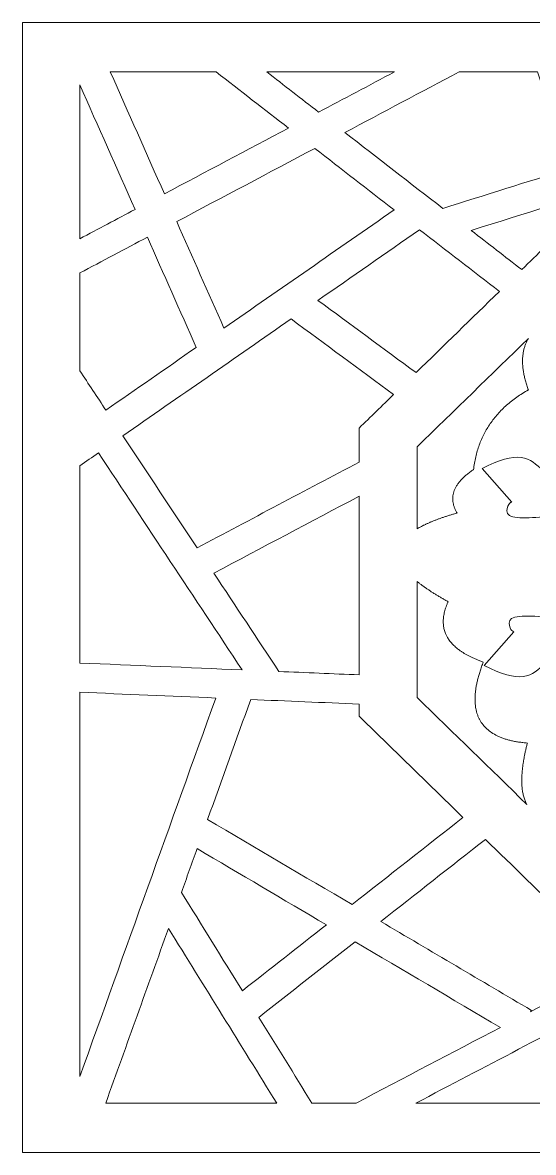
# Model space of a CAD drawing. Header units: centimetres. Extents: x -11.4 to -1.9, y -9.4 to 9.5.
# Drawn here: x -11.402 to -9.24, y -9.437 to -4.653 of the extents above; entities that cross this region are included whole.
import ezdxf

# ---------------------------------------------------------------- set-up
doc = ezdxf.new("R2010")
doc.units = ezdxf.units.CM
doc.header["$MEASUREMENT"] = 0
doc.layers.add('layer 1', color=7, linetype='Continuous')

msp = doc.modelspace()

# ---------------------------------------------------------------- linework, layer by layer
at = {"layer": 'layer 1', "color": 250, "lineweight": 9}
for points, knots in [([(-11.40172, -4.65322), (-11.40172, -6.24784), (-11.40172, -7.84245), (-11.40172, -9.4371), (-11.40172, -9.4371), (-8.21807, -9.4371), (-5.03447, -9.4371), (-1.85082, -9.4371), (-1.85082, -9.4371), (-1.85082, -7.84245), (-1.85082, -6.24784), (-1.85082, -4.65322), (-1.85082, -4.65322), (-5.03447, -4.65322), (-8.21807, -4.65322), (-11.40172, -4.65322)], [0, 0, 0, 0, 0.2, 0.2, 0.2, 0.2, 0.4, 0.4, 0.4, 0.4, 0.6, 0.6, 0.6, 0.6, 1, 1, 1, 1]), ([(-10.58258, -4.86214), (-10.48042, -4.94139), (-10.37824, -5.02061), (-10.27607, -5.09977), (-10.27607, -5.09977), (-10.45123, -5.19273), (-10.62636, -5.28559), (-10.80152, -5.37842), (-10.80152, -5.37842), (-10.87777, -5.20634), (-10.9541, -5.03422), (-11.0304, -4.86214), (-11.0304, -4.86214), (-10.88109, -4.86214), (-10.73186, -4.86214), (-10.58258, -4.86214)], [0, 0, 0, 0, 0.2, 0.2, 0.2, 0.2, 0.4, 0.4, 0.4, 0.4, 0.6, 0.6, 0.6, 0.6, 1, 1, 1, 1]), ([(-9.82783, -4.86214), (-9.93479, -4.91885), (-10.0418, -4.97556), (-10.14879, -5.0323), (-10.14879, -5.0323), (-10.22189, -4.97556), (-10.29509, -4.91885), (-10.36824, -4.86214), (-10.36824, -4.86214), (-10.18808, -4.86214), (-10.00795, -4.86214), (-9.82783, -4.86214)], [0, 0, 0, 0, 0.25, 0.25, 0.25, 0.25, 0.5, 0.5, 0.5, 0.5, 1, 1, 1, 1]), ([(-9.22215, -4.86214), (-9.17795, -4.99878), (-9.13375, -5.1355), (-9.08955, -5.27212), (-9.08955, -5.27212), (-9.2674, -5.3281), (-9.44532, -5.38398), (-9.62316, -5.43994), (-9.62316, -5.43994), (-9.76132, -5.33281), (-9.8995, -5.22565), (-10.03766, -5.11852), (-10.03766, -5.11852), (-9.87647, -5.03305), (-9.71531, -4.94758), (-9.55418, -4.86214), (-9.55418, -4.86214), (-9.44349, -4.86214), (-9.33282, -4.86214), (-9.22215, -4.86214)], [0, 0, 0, 0, 0.1666667, 0.1666667, 0.1666667, 0.1666667, 0.3333333, 0.3333333, 0.3333333, 0.3333333, 0.5, 0.5, 0.5, 0.5, 0.6666667, 0.6666667, 0.6666667, 0.6666667, 1, 1, 1, 1]), ([(-11.15945, -4.91692), (-11.08152, -5.09272), (-11.00364, -5.26851), (-10.92568, -5.44423), (-10.92568, -5.44423), (-11.00364, -5.48558), (-11.08152, -5.52692), (-11.15945, -5.56827), (-11.15945, -5.56827), (-11.15945, -5.35113), (-11.15945, -5.13396), (-11.15945, -4.91692)], [0, 0, 0, 0, 0.25, 0.25, 0.25, 0.25, 0.5, 0.5, 0.5, 0.5, 1, 1, 1, 1]), ([(-9.28879, -5.69928), (-9.36009, -5.64388), (-9.43144, -5.58859), (-9.50278, -5.53331), (-9.50278, -5.53331), (-9.05355, -5.39206), (-8.60434, -5.25078), (-8.15514, -5.10952), (-8.15514, -5.10952), (-8.02325, -5.21534), (-7.89131, -5.32113), (-7.75937, -5.42692), (-7.75937, -5.42692), (-7.78611, -5.45365), (-7.81279, -5.48029), (-7.8395, -5.50692), (-7.8395, -5.50692), (-8.25683, -5.50692), (-8.67413, -5.50692), (-9.09148, -5.50692), (-9.09148, -5.50692), (-9.15724, -5.57102), (-9.22303, -5.63515), (-9.28879, -5.69928)], [0, 0, 0, 0, 0.1428571, 0.1428571, 0.1428571, 0.1428571, 0.2857143, 0.2857143, 0.2857143, 0.2857143, 0.4285714, 0.4285714, 0.4285714, 0.4285714, 0.5714286, 0.5714286, 0.5714286, 0.5714286, 0.7142857, 0.7142857, 0.7142857, 0.7142857, 1, 1, 1, 1]), ([(-9.82905, -5.4465), (-10.06917, -5.61332), (-10.30929, -5.78019), (-10.54945, -5.94701), (-10.54945, -5.94701), (-10.61612, -5.79668), (-10.68278, -5.64625), (-10.74942, -5.49592), (-10.74942, -5.49592), (-10.5546, -5.39264), (-10.3598, -5.28927), (-10.16493, -5.18599), (-10.16493, -5.18599), (-10.053, -5.2728), (-9.94101, -5.35969), (-9.82905, -5.4465)], [0, 0, 0, 0, 0.2, 0.2, 0.2, 0.2, 0.4, 0.4, 0.4, 0.4, 0.6, 0.6, 0.6, 0.6, 1, 1, 1, 1]), ([(-9.73636, -6.13541), (-9.87476, -6.03338), (-10.01317, -5.93137), (-10.15157, -5.82927), (-10.15157, -5.82927), (-10.00804, -5.7296), (-9.86459, -5.62993), (-9.72109, -5.53019), (-9.72109, -5.53019), (-9.60862, -5.61742), (-9.4962, -5.70465), (-9.38375, -5.7918), (-9.38375, -5.7918), (-9.50127, -5.90632), (-9.61884, -6.02087), (-9.73636, -6.13541)], [0, 0, 0, 0, 0.2, 0.2, 0.2, 0.2, 0.4, 0.4, 0.4, 0.4, 0.6, 0.6, 0.6, 0.6, 1, 1, 1, 1]), ([(-11.15945, -5.7133), (-11.06418, -5.66281), (-10.96888, -5.6123), (-10.87363, -5.56178), (-10.87363, -5.56178), (-10.80465, -5.71733), (-10.73569, -5.87288), (-10.66668, -6.02853), (-10.66668, -6.02853), (-10.79418, -6.11709), (-10.92165, -6.20566), (-11.04913, -6.29423), (-11.04913, -6.29423), (-11.08594, -6.23862), (-11.1227, -6.18305), (-11.15945, -6.12751), (-11.15945, -6.12751), (-11.15945, -5.98945), (-11.15945, -5.85139), (-11.15945, -5.7133)], [0, 0, 0, 0, 0.1666667, 0.1666667, 0.1666667, 0.1666667, 0.3333333, 0.3333333, 0.3333333, 0.3333333, 0.5, 0.5, 0.5, 0.5, 0.6666667, 0.6666667, 0.6666667, 0.6666667, 1, 1, 1, 1]), ([(-9.97719, -6.51405), (-10.20589, -6.63516), (-10.43454, -6.75617), (-10.66324, -6.87725), (-10.66324, -6.87725), (-10.76791, -6.71909), (-10.87253, -6.56103), (-10.9772, -6.40287), (-10.9772, -6.40287), (-10.73981, -6.23801), (-10.50245, -6.07304), (-10.26506, -5.90817), (-10.26506, -5.90817), (-10.12047, -6.01474), (-9.97589, -6.12139), (-9.8313, -6.22793), (-9.8313, -6.22793), (-9.87994, -6.27533), (-9.92855, -6.32272), (-9.97719, -6.37011), (-9.97719, -6.37011), (-9.97719, -6.41809), (-9.97719, -6.46607), (-9.97719, -6.51405)], [0, 0, 0, 0, 0.1428571, 0.1428571, 0.1428571, 0.1428571, 0.2857143, 0.2857143, 0.2857143, 0.2857143, 0.4285714, 0.4285714, 0.4285714, 0.4285714, 0.5714286, 0.5714286, 0.5714286, 0.5714286, 0.7142857, 0.7142857, 0.7142857, 0.7142857, 1, 1, 1, 1]), ([(-9.26106, -5.99103), (-9.26513, -5.99784), (-9.26867, -6.00489), (-9.27169, -6.01221), (-9.27169, -6.01221), (-9.27345, -6.0165), (-9.27511, -6.02087), (-9.27647, -6.02533), (-9.27647, -6.02533), (-9.27801, -6.02994), (-9.27925, -6.03465), (-9.2804, -6.03936), (-9.2804, -6.03936), (-9.28145, -6.04406), (-9.28235, -6.04877), (-9.28308, -6.05348), (-9.28308, -6.05348), (-9.28386, -6.05853), (-9.28447, -6.06365), (-9.28484, -6.0687), (-9.28484, -6.0687), (-9.28506, -6.07121), (-9.28523, -6.07372), (-9.2853, -6.07633), (-9.2853, -6.07633), (-9.28542, -6.07894), (-9.28547, -6.08155), (-9.28552, -6.08414), (-9.28552, -6.08414), (-9.28557, -6.08685), (-9.28552, -6.08943), (-9.28547, -6.09204), (-9.28547, -6.09204), (-9.2854, -6.09482), (-9.2853, -6.09751), (-9.28513, -6.10029), (-9.28513, -6.10029), (-9.28496, -6.10297), (-9.28481, -6.10565), (-9.28455, -6.10843), (-9.28455, -6.10843), (-9.2843, -6.11121), (-9.28406, -6.11407), (-9.28372, -6.11683), (-9.28372, -6.11683), (-9.28338, -6.11968), (-9.28303, -6.12246), (-9.28262, -6.12534), (-9.28262, -6.12534), (-9.2822, -6.12827), (-9.28174, -6.13112), (-9.28123, -6.13407), (-9.28123, -6.13407), (-9.28072, -6.137), (-9.28023, -6.13985), (-9.27964, -6.1428), (-9.27964, -6.1428), (-9.27901, -6.14575), (-9.27837, -6.14878), (-9.27769, -6.1518), (-9.27769, -6.1518), (-9.27703, -6.15483), (-9.2763, -6.15776), (-9.27555, -6.16078), (-9.27555, -6.16078), (-9.27481, -6.1639), (-9.27396, -6.167), (-9.27311, -6.17012), (-9.27311, -6.17012), (-9.27228, -6.17315), (-9.2714, -6.17624), (-9.27047, -6.17937), (-9.27047, -6.17937), (-9.26954, -6.18256), (-9.26854, -6.18573), (-9.2675, -6.18893), (-9.2675, -6.18893), (-9.2665, -6.19212), (-9.26542, -6.19525), (-9.26435, -6.19844), (-9.26435, -6.19844), (-9.2632, -6.20171), (-9.26203, -6.20508), (-9.26084, -6.20834), (-9.26084, -6.20834), (-9.26942, -6.21315), (-9.27786, -6.21817), (-9.28618, -6.22347), (-9.28618, -6.22347), (-9.29418, -6.22852), (-9.30199, -6.23371), (-9.30962, -6.2391), (-9.30962, -6.2391), (-9.31728, -6.24447), (-9.32477, -6.2501), (-9.33206, -6.25584), (-9.33206, -6.25584), (-9.33916, -6.26145), (-9.34606, -6.26725), (-9.3528, -6.27313), (-9.3528, -6.27313), (-9.36619, -6.28499), (-9.37875, -6.2975), (-9.39043, -6.31062), (-9.39043, -6.31062), (-9.40195, -6.32355), (-9.41253, -6.33709), (-9.42217, -6.35111), (-9.42217, -6.35111), (-9.43183, -6.36516), (-9.44046, -6.3796), (-9.44812, -6.39458), (-9.44812, -6.39458), (-9.4561, -6.41002), (-9.46307, -6.4259), (-9.46895, -6.44212), (-9.46895, -6.44212), (-9.4719, -6.45027), (-9.47463, -6.45844), (-9.47707, -6.46668), (-9.47707, -6.46668), (-9.47959, -6.47524), (-9.4819, -6.48388), (-9.48388, -6.49254), (-9.48388, -6.49254), (-9.4859, -6.5012), (-9.48766, -6.50995), (-9.48917, -6.51869), (-9.48917, -6.51869), (-9.49076, -6.52783), (-9.4921, -6.53701), (-9.49317, -6.54625), (-9.49317, -6.54625), (-9.49586, -6.54801), (-9.49847, -6.54979), (-9.50108, -6.55154), (-9.50108, -6.55154), (-9.50354, -6.5533), (-9.50598, -6.55498), (-9.50842, -6.55674), (-9.50842, -6.55674), (-9.51081, -6.55852), (-9.51317, -6.56028), (-9.51556, -6.56213), (-9.51556, -6.56213), (-9.51778, -6.56389), (-9.51998, -6.56557), (-9.52215, -6.56742), (-9.52215, -6.56742), (-9.52435, -6.5692), (-9.52649, -6.57103), (-9.52859, -6.57279), (-9.52859, -6.57279), (-9.53059, -6.57457), (-9.53254, -6.57633), (-9.53447, -6.57818), (-9.53447, -6.57818), (-9.5364, -6.57994), (-9.5383, -6.58179), (-9.54015, -6.58364), (-9.54015, -6.58364), (-9.54193, -6.5854), (-9.54366, -6.58725), (-9.54535, -6.58911), (-9.54535, -6.58911), (-9.54703, -6.59086), (-9.54866, -6.59272), (-9.5503, -6.59464), (-9.5503, -6.59464), (-9.55181, -6.59643), (-9.55332, -6.59825), (-9.55476, -6.60011), (-9.55476, -6.60011), (-9.55623, -6.60196), (-9.55762, -6.60382), (-9.55896, -6.60574), (-9.55896, -6.60574), (-9.56025, -6.6075), (-9.56152, -6.60935), (-9.56274, -6.61128), (-9.56274, -6.61128), (-9.56518, -6.61499), (-9.56737, -6.61877), (-9.56937, -6.62272), (-9.56937, -6.62272), (-9.57123, -6.6264), (-9.57291, -6.63011), (-9.57433, -6.63399), (-9.57433, -6.63399), (-9.57723, -6.64155), (-9.57918, -6.64926), (-9.58013, -6.65716), (-9.58013, -6.65716), (-9.58111, -6.66507), (-9.58116, -6.67297), (-9.58018, -6.68087), (-9.58018, -6.68087), (-9.57972, -6.6849), (-9.57901, -6.68885), (-9.57808, -6.6928), (-9.57808, -6.6928), (-9.57708, -6.69692), (-9.57589, -6.70104), (-9.57442, -6.70514), (-9.57442, -6.70514), (-9.57298, -6.70919), (-9.57135, -6.71322), (-9.56952, -6.71717), (-9.56952, -6.71717), (-9.5675, -6.72153), (-9.56525, -6.72575), (-9.56286, -6.72995), (-9.56286, -6.72995), (-9.56535, -6.73061), (-9.56781, -6.73129), (-9.5703, -6.73205), (-9.5703, -6.73205), (-9.57274, -6.7327), (-9.57513, -6.73346), (-9.57752, -6.73414), (-9.57752, -6.73414), (-9.57994, -6.7349), (-9.58233, -6.73558), (-9.58472, -6.73634), (-9.58472, -6.73634), (-9.58708, -6.737), (-9.58942, -6.73775), (-9.59174, -6.73844), (-9.59174, -6.73844), (-9.59408, -6.73919), (-9.5964, -6.73988), (-9.59872, -6.74061), (-9.59872, -6.74061), (-9.60099, -6.74136), (-9.60325, -6.74205), (-9.60552, -6.7428), (-9.60552, -6.7428), (-9.60774, -6.74356), (-9.61001, -6.74422), (-9.61223, -6.74497), (-9.61223, -6.74497), (-9.61443, -6.74573), (-9.61665, -6.74651), (-9.61879, -6.74717), (-9.61879, -6.74717), (-9.62099, -6.74793), (-9.62316, -6.74868), (-9.62535, -6.74944), (-9.62535, -6.74944), (-9.62745, -6.75019), (-9.62955, -6.75088), (-9.6317, -6.75163), (-9.6317, -6.75163), (-9.63379, -6.75239), (-9.63589, -6.75315), (-9.63799, -6.7539), (-9.63799, -6.7539), (-9.64001, -6.75466), (-9.64206, -6.75541), (-9.64409, -6.75617), (-9.64409, -6.75617), (-9.64614, -6.75693), (-9.64816, -6.75768), (-9.65019, -6.75844), (-9.65019, -6.75844), (-9.65216, -6.75919), (-9.65409, -6.75995), (-9.65606, -6.76071), (-9.65606, -6.76071), (-9.65804, -6.76146), (-9.65997, -6.76222), (-9.66194, -6.76305), (-9.66194, -6.76305), (-9.66385, -6.7638), (-9.66572, -6.76456), (-9.66758, -6.76532), (-9.66758, -6.76532), (-9.66946, -6.76607), (-9.67136, -6.76683), (-9.67324, -6.76768), (-9.67324, -6.76768), (-9.67504, -6.76844), (-9.67685, -6.7692), (-9.67868, -6.76995), (-9.67868, -6.76995), (-9.68048, -6.77078), (-9.68229, -6.77154), (-9.68409, -6.77229), (-9.68409, -6.77229), (-9.68585, -6.77315), (-9.68758, -6.7739), (-9.68931, -6.77466), (-9.68931, -6.77466), (-9.69102, -6.77549), (-9.69277, -6.77624), (-9.69451, -6.7771), (-9.69451, -6.7771), (-9.69614, -6.77785), (-9.69782, -6.77861), (-9.69951, -6.77944), (-9.69951, -6.77944), (-9.70114, -6.7802), (-9.70282, -6.78105), (-9.70446, -6.78188), (-9.70446, -6.78188), (-9.70607, -6.78264), (-9.70765, -6.78347), (-9.70921, -6.78422), (-9.70921, -6.78422), (-9.71241, -6.78583), (-9.71556, -6.78751), (-9.71868, -6.7892), (-9.71868, -6.7892), (-9.72161, -6.79078), (-9.72451, -6.79239), (-9.72736, -6.79398), (-9.72736, -6.79398), (-9.729, -6.7949), (-9.73061, -6.79591), (-9.73219, -6.79683), (-9.73219, -6.79683), (-9.73219, -6.68129), (-9.73219, -6.56574), (-9.73219, -6.45012), (-9.73219, -6.45012), (-9.57518, -6.29708), (-9.41812, -6.14407), (-9.26106, -5.99103)], [0, 0, 0, 0, 0.0120482, 0.0120482, 0.0120482, 0.0120482, 0.0240964, 0.0240964, 0.0240964, 0.0240964, 0.0361446, 0.0361446, 0.0361446, 0.0361446, 0.0481928, 0.0481928, 0.0481928, 0.0481928, 0.060241, 0.060241, 0.060241, 0.060241, 0.0722892, 0.0722892, 0.0722892, 0.0722892, 0.0843373, 0.0843373, 0.0843373, 0.0843373, 0.0963855, 0.0963855, 0.0963855, 0.0963855, 0.1084337, 0.1084337, 0.1084337, 0.1084337, 0.1204819, 0.1204819, 0.1204819, 0.1204819, 0.1325301, 0.1325301, 0.1325301, 0.1325301, 0.1445783, 0.1445783, 0.1445783, 0.1445783, 0.1566265, 0.1566265, 0.1566265, 0.1566265, 0.1686747, 0.1686747, 0.1686747, 0.1686747, 0.1807229, 0.1807229, 0.1807229, 0.1807229, 0.1927711, 0.1927711, 0.1927711, 0.1927711, 0.2048193, 0.2048193, 0.2048193, 0.2048193, 0.2168675, 0.2168675, 0.2168675, 0.2168675, 0.2289157, 0.2289157, 0.2289157, 0.2289157, 0.2409639, 0.2409639, 0.2409639, 0.2409639, 0.253012, 0.253012, 0.253012, 0.253012, 0.2650602, 0.2650602, 0.2650602, 0.2650602, 0.2771084, 0.2771084, 0.2771084, 0.2771084, 0.2891566, 0.2891566, 0.2891566, 0.2891566, 0.3012048, 0.3012048, 0.3012048, 0.3012048, 0.313253, 0.313253, 0.313253, 0.313253, 0.3253012, 0.3253012, 0.3253012, 0.3253012, 0.3373494, 0.3373494, 0.3373494, 0.3373494, 0.3493976, 0.3493976, 0.3493976, 0.3493976, 0.3614458, 0.3614458, 0.3614458, 0.3614458, 0.373494, 0.373494, 0.373494, 0.373494, 0.3855422, 0.3855422, 0.3855422, 0.3855422, 0.3975904, 0.3975904, 0.3975904, 0.3975904, 0.4096386, 0.4096386, 0.4096386, 0.4096386, 0.4216867, 0.4216867, 0.4216867, 0.4216867, 0.4337349, 0.4337349, 0.4337349, 0.4337349, 0.4457831, 0.4457831, 0.4457831, 0.4457831, 0.4578313, 0.4578313, 0.4578313, 0.4578313, 0.4698795, 0.4698795, 0.4698795, 0.4698795, 0.4819277, 0.4819277, 0.4819277, 0.4819277, 0.4939759, 0.4939759, 0.4939759, 0.4939759, 0.5060241, 0.5060241, 0.5060241, 0.5060241, 0.5180723, 0.5180723, 0.5180723, 0.5180723, 0.5301205, 0.5301205, 0.5301205, 0.5301205, 0.5421687, 0.5421687, 0.5421687, 0.5421687, 0.5542169, 0.5542169, 0.5542169, 0.5542169, 0.5662651, 0.5662651, 0.5662651, 0.5662651, 0.5783133, 0.5783133, 0.5783133, 0.5783133, 0.5903614, 0.5903614, 0.5903614, 0.5903614, 0.6024096, 0.6024096, 0.6024096, 0.6024096, 0.6144578, 0.6144578, 0.6144578, 0.6144578, 0.626506, 0.626506, 0.626506, 0.626506, 0.6385542, 0.6385542, 0.6385542, 0.6385542, 0.6506024, 0.6506024, 0.6506024, 0.6506024, 0.6626506, 0.6626506, 0.6626506, 0.6626506, 0.6746988, 0.6746988, 0.6746988, 0.6746988, 0.686747, 0.686747, 0.686747, 0.686747, 0.6987952, 0.6987952, 0.6987952, 0.6987952, 0.7108434, 0.7108434, 0.7108434, 0.7108434, 0.7228916, 0.7228916, 0.7228916, 0.7228916, 0.7349398, 0.7349398, 0.7349398, 0.7349398, 0.746988, 0.746988, 0.746988, 0.746988, 0.7590361, 0.7590361, 0.7590361, 0.7590361, 0.7710843, 0.7710843, 0.7710843, 0.7710843, 0.7831325, 0.7831325, 0.7831325, 0.7831325, 0.7951807, 0.7951807, 0.7951807, 0.7951807, 0.8072289, 0.8072289, 0.8072289, 0.8072289, 0.8192771, 0.8192771, 0.8192771, 0.8192771, 0.8313253, 0.8313253, 0.8313253, 0.8313253, 0.8433735, 0.8433735, 0.8433735, 0.8433735, 0.8554217, 0.8554217, 0.8554217, 0.8554217, 0.8674699, 0.8674699, 0.8674699, 0.8674699, 0.8795181, 0.8795181, 0.8795181, 0.8795181, 0.8915663, 0.8915663, 0.8915663, 0.8915663, 0.9036145, 0.9036145, 0.9036145, 0.9036145, 0.9156627, 0.9156627, 0.9156627, 0.9156627, 0.9277108, 0.9277108, 0.9277108, 0.9277108, 0.939759, 0.939759, 0.939759, 0.939759, 0.9518072, 0.9518072, 0.9518072, 0.9518072, 0.9638554, 0.9638554, 0.9638554, 0.9638554, 0.9759036, 0.9759036, 0.9759036, 0.9759036, 1, 1, 1, 1]), ([(-11.15945, -6.52962), (-11.13323, -6.51137), (-11.10701, -6.49315), (-11.08084, -6.47498), (-11.08084, -6.47498), (-10.87807, -6.78129), (-10.67529, -7.08766), (-10.47252, -7.39405), (-10.47252, -7.39405), (-10.70147, -7.38432), (-10.93048, -7.37466), (-11.15945, -7.3649), (-11.15945, -7.3649), (-11.15945, -7.08642), (-11.15945, -6.808), (-11.15945, -6.52962)], [0, 0, 0, 0, 0.2, 0.2, 0.2, 0.2, 0.4, 0.4, 0.4, 0.4, 0.6, 0.6, 0.6, 0.6, 1, 1, 1, 1]), ([(-9.45685, -6.54069), (-9.38455, -6.50439), (-9.33128, -6.48934), (-9.29186, -6.49449), (-9.29186, -6.49449), (-9.25245, -6.49952), (-9.22691, -6.52474), (-9.19939, -6.54979), (-9.19939, -6.54979), (-9.17185, -6.57474), (-9.14236, -6.59962), (-9.13153, -6.63155), (-9.13153, -6.63155), (-9.12065, -6.66348), (-9.12846, -6.70246), (-9.15324, -6.7238), (-9.15324, -6.7238), (-9.17807, -6.74514), (-9.21996, -6.74885), (-9.2572, -6.74995), (-9.2572, -6.74995), (-9.29442, -6.75112), (-9.32694, -6.74978), (-9.3414, -6.73988), (-9.3414, -6.73988), (-9.35582, -6.73002), (-9.35216, -6.71163), (-9.34765, -6.7006), (-9.34765, -6.7006), (-9.34316, -6.6896), (-9.33782, -6.68592), (-9.3314, -6.68397)], [0, 0, 0, 0, 0.1111111, 0.1111111, 0.1111111, 0.1111111, 0.2222222, 0.2222222, 0.2222222, 0.2222222, 0.3333333, 0.3333333, 0.3333333, 0.3333333, 0.4444444, 0.4444444, 0.4444444, 0.4444444, 0.5555556, 0.5555556, 0.5555556, 0.5555556, 0.6666667, 0.6666667, 0.6666667, 0.6666667, 0.7777778, 0.7777778, 0.7777778, 0.7777778, 1, 1, 1, 1]), ([(-9.97719, -7.41508), (-10.09039, -7.41027), (-10.20362, -7.40549), (-10.31683, -7.40069), (-10.31683, -7.40069), (-10.40866, -7.26187), (-10.50052, -7.12315), (-10.59236, -6.98441), (-10.59236, -6.98441), (-10.38727, -6.87581), (-10.18223, -6.76724), (-9.97719, -6.65877), (-9.97719, -6.65877), (-9.97719, -6.91087), (-9.97719, -7.16296), (-9.97719, -7.41508)], [0, 0, 0, 0, 0.2, 0.2, 0.2, 0.2, 0.4, 0.4, 0.4, 0.4, 0.6, 0.6, 0.6, 0.6, 1, 1, 1, 1]), ([(-9.73219, -7.01919), (-9.73097, -7.02019), (-9.72973, -7.02122), (-9.72846, -7.02222), (-9.72846, -7.02222), (-9.72697, -7.02339), (-9.72556, -7.02456), (-9.72409, -7.02573), (-9.72409, -7.02573), (-9.72263, -7.02692), (-9.72114, -7.02802), (-9.71968, -7.02919), (-9.71968, -7.02919), (-9.71817, -7.03036), (-9.71661, -7.03153), (-9.71504, -7.03273), (-9.71504, -7.03273), (-9.71353, -7.0339), (-9.712, -7.03497), (-9.71043, -7.03617), (-9.71043, -7.03617), (-9.70882, -7.03734), (-9.70719, -7.03851), (-9.7056, -7.03968), (-9.7056, -7.03968), (-9.70399, -7.04088), (-9.70236, -7.04205), (-9.70077, -7.04322), (-9.70077, -7.04322), (-9.69909, -7.04439), (-9.69736, -7.04558), (-9.69568, -7.04675), (-9.69568, -7.04675), (-9.69399, -7.048), (-9.69231, -7.04919), (-9.6906, -7.05029), (-9.6906, -7.05029), (-9.68885, -7.05154), (-9.68712, -7.05271), (-9.68536, -7.0539), (-9.68536, -7.0539), (-9.68358, -7.05507), (-9.68182, -7.05634), (-9.68002, -7.05751), (-9.68002, -7.05751), (-9.67821, -7.05868), (-9.67636, -7.05985), (-9.67455, -7.06112), (-9.67455, -7.06112), (-9.6727, -7.06229), (-9.67085, -7.06346), (-9.66899, -7.06466), (-9.66899, -7.06466), (-9.66711, -7.0659), (-9.66519, -7.0671), (-9.66328, -7.06834), (-9.66328, -7.06834), (-9.66141, -7.06951), (-9.65948, -7.07071), (-9.65753, -7.07195), (-9.65753, -7.07195), (-9.65555, -7.07315), (-9.65358, -7.07439), (-9.6516, -7.07556), (-9.6516, -7.07556), (-9.6496, -7.07683), (-9.64762, -7.078), (-9.6456, -7.0792), (-9.6456, -7.0792), (-9.64358, -7.08044), (-9.64153, -7.08171), (-9.63945, -7.08288), (-9.63945, -7.08288), (-9.6374, -7.08415), (-9.63531, -7.08542), (-9.63326, -7.08659), (-9.63326, -7.08659), (-9.63116, -7.08783), (-9.62901, -7.0891), (-9.62687, -7.09027), (-9.62687, -7.09027), (-9.62472, -7.09154), (-9.62257, -7.09281), (-9.62043, -7.09398), (-9.62043, -7.09398), (-9.61826, -7.09525), (-9.61601, -7.09649), (-9.61384, -7.09776), (-9.61384, -7.09776), (-9.6116, -7.09903), (-9.60943, -7.1002), (-9.60718, -7.10147), (-9.60718, -7.10147), (-9.60494, -7.10271), (-9.60262, -7.10398), (-9.60035, -7.10522), (-9.60035, -7.10522), (-9.60204, -7.10886), (-9.60362, -7.11254), (-9.60513, -7.11625), (-9.60513, -7.11625), (-9.60657, -7.11969), (-9.60791, -7.12322), (-9.60918, -7.12674), (-9.60918, -7.12674), (-9.61047, -7.13027), (-9.61165, -7.13381), (-9.61274, -7.13735), (-9.61274, -7.13735), (-9.61379, -7.14071), (-9.61472, -7.14406), (-9.6156, -7.14752), (-9.6156, -7.14752), (-9.61648, -7.15086), (-9.61723, -7.15432), (-9.61791, -7.15767), (-9.61791, -7.15767), (-9.61857, -7.16096), (-9.61913, -7.16423), (-9.6196, -7.16752), (-9.6196, -7.16752), (-9.62006, -7.17079), (-9.62043, -7.17406), (-9.6207, -7.17733), (-9.6207, -7.17733), (-9.62099, -7.18052), (-9.62116, -7.18364), (-9.62118, -7.18684), (-9.62118, -7.18684), (-9.6213, -7.19306), (-9.62101, -7.19935), (-9.62035, -7.20557), (-9.62035, -7.20557), (-9.61967, -7.21155), (-9.61857, -7.21733), (-9.61711, -7.22314), (-9.61711, -7.22314), (-9.61416, -7.23482), (-9.6096, -7.24599), (-9.60343, -7.25658), (-9.60343, -7.25658), (-9.6003, -7.26187), (-9.59686, -7.26709), (-9.59308, -7.27204), (-9.59308, -7.27204), (-9.58903, -7.27726), (-9.58472, -7.28231), (-9.58001, -7.28709), (-9.58001, -7.28709), (-9.57767, -7.28953), (-9.57523, -7.29187), (-9.57274, -7.29424), (-9.57274, -7.29424), (-9.57013, -7.29658), (-9.56745, -7.29892), (-9.56472, -7.30129), (-9.56472, -7.30129), (-9.56193, -7.30356), (-9.55913, -7.30582), (-9.55628, -7.30792), (-9.55628, -7.30792), (-9.5532, -7.31029), (-9.55013, -7.31246), (-9.54698, -7.31465), (-9.54698, -7.31465), (-9.54384, -7.31683), (-9.54059, -7.31892), (-9.53737, -7.32105), (-9.53737, -7.32105), (-9.53388, -7.32322), (-9.5304, -7.32531), (-9.52681, -7.32734), (-9.52681, -7.32734), (-9.5233, -7.32936), (-9.51969, -7.33136), (-9.51603, -7.33329), (-9.51603, -7.33329), (-9.51215, -7.33541), (-9.50825, -7.33734), (-9.5043, -7.33927), (-9.5043, -7.33927), (-9.50032, -7.34119), (-9.49632, -7.34305), (-9.49227, -7.3449), (-9.49227, -7.3449), (-9.488, -7.34683), (-9.48366, -7.34868), (-9.47929, -7.35054), (-9.47929, -7.35054), (-9.4771, -7.35137), (-9.47493, -7.35229), (-9.47273, -7.35315), (-9.47273, -7.35315), (-9.47046, -7.35407), (-9.46819, -7.35498), (-9.4659, -7.35583), (-9.4659, -7.35583), (-9.46363, -7.35666), (-9.46137, -7.35751), (-9.45905, -7.35844), (-9.45905, -7.35844), (-9.45668, -7.35927), (-9.45429, -7.36012), (-9.4519, -7.36095), (-9.4519, -7.36095), (-9.45319, -7.36432), (-9.45444, -7.36759), (-9.45568, -7.37095), (-9.45568, -7.37095), (-9.45685, -7.37415), (-9.458, -7.37734), (-9.45912, -7.38061), (-9.45912, -7.38061), (-9.46027, -7.38381), (-9.46139, -7.38708), (-9.46249, -7.39027), (-9.46249, -7.39027), (-9.46354, -7.39339), (-9.46454, -7.39649), (-9.46556, -7.39969), (-9.46556, -7.39969), (-9.46654, -7.40281), (-9.46749, -7.40591), (-9.46841, -7.4091), (-9.46841, -7.4091), (-9.46934, -7.41205), (-9.47022, -7.41508), (-9.47105, -7.41818), (-9.47105, -7.41818), (-9.47195, -7.4212), (-9.47278, -7.42422), (-9.47354, -7.42725), (-9.47354, -7.42725), (-9.47434, -7.4302), (-9.47505, -7.43313), (-9.47576, -7.43608), (-9.47576, -7.43608), (-9.47649, -7.43903), (-9.4772, -7.44196), (-9.47783, -7.44491), (-9.47783, -7.44491), (-9.47846, -7.44767), (-9.47905, -7.45052), (-9.47963, -7.45337), (-9.47963, -7.45337), (-9.48022, -7.45625), (-9.48076, -7.45911), (-9.48127, -7.46189), (-9.48127, -7.46189), (-9.48178, -7.46464), (-9.48224, -7.46742), (-9.48266, -7.47011), (-9.48266, -7.47011), (-9.48307, -7.47289), (-9.48349, -7.47564), (-9.48388, -7.47835), (-9.48388, -7.47835), (-9.48422, -7.48103), (-9.48456, -7.48364), (-9.48485, -7.48633), (-9.48485, -7.48633), (-9.4851, -7.48894), (-9.48539, -7.49162), (-9.48561, -7.49423), (-9.48561, -7.49423), (-9.48581, -7.49684), (-9.48603, -7.49935), (-9.48615, -7.50187), (-9.48615, -7.50187), (-9.48632, -7.50448), (-9.48644, -7.50701), (-9.48649, -7.50962), (-9.48649, -7.50962), (-9.48656, -7.51204), (-9.48661, -7.51448), (-9.48666, -7.51692), (-9.48666, -7.51692), (-9.48666, -7.51943), (-9.48661, -7.52187), (-9.48656, -7.52431), (-9.48656, -7.52431), (-9.48649, -7.52667), (-9.48639, -7.52901), (-9.48627, -7.53138), (-9.48627, -7.53138), (-9.48603, -7.53609), (-9.48561, -7.5408), (-9.48505, -7.5455), (-9.48505, -7.5455), (-9.48451, -7.54984), (-9.48388, -7.55424), (-9.48305, -7.5586), (-9.48305, -7.5586), (-9.48224, -7.56289), (-9.48122, -7.56726), (-9.4801, -7.57146), (-9.4801, -7.57146), (-9.47905, -7.57548), (-9.47778, -7.57953), (-9.47644, -7.58348), (-9.47644, -7.58348), (-9.47505, -7.58743), (-9.47349, -7.59129), (-9.47178, -7.59517), (-9.47178, -7.59517), (-9.47015, -7.59885), (-9.46837, -7.60246), (-9.46644, -7.606), (-9.46644, -7.606), (-9.46258, -7.61314), (-9.45807, -7.61995), (-9.45295, -7.62641), (-9.45295, -7.62641), (-9.448, -7.63271), (-9.44241, -7.63868), (-9.43631, -7.64422), (-9.43631, -7.64422), (-9.43022, -7.64978), (-9.42363, -7.65498), (-9.41661, -7.65961), (-9.41661, -7.65961), (-9.40904, -7.66466), (-9.40107, -7.6692), (-9.39275, -7.67322), (-9.39275, -7.67322), (-9.38853, -7.67532), (-9.38426, -7.67717), (-9.37992, -7.67893), (-9.37992, -7.67893), (-9.37531, -7.68088), (-9.37065, -7.68264), (-9.36585, -7.68432), (-9.36585, -7.68432), (-9.3635, -7.68515), (-9.36111, -7.6859), (-9.35872, -7.68666), (-9.35872, -7.68666), (-9.35619, -7.68751), (-9.3537, -7.68827), (-9.35119, -7.68893), (-9.35119, -7.68893), (-9.34867, -7.68969), (-9.34616, -7.69037), (-9.34358, -7.69105), (-9.34358, -7.69105), (-9.34094, -7.69171), (-9.33828, -7.69239), (-9.33565, -7.69305), (-9.33565, -7.69305), (-9.33299, -7.69364), (-9.33031, -7.69432), (-9.32762, -7.69481), (-9.32762, -7.69481), (-9.32484, -7.69549), (-9.32206, -7.696), (-9.31926, -7.69659), (-9.31926, -7.69659), (-9.31643, -7.6971), (-9.31367, -7.69759), (-9.31084, -7.6981), (-9.31084, -7.6981), (-9.30791, -7.69861), (-9.30496, -7.69903), (-9.30204, -7.69952), (-9.30204, -7.69952), (-9.29908, -7.69995), (-9.29616, -7.70037), (-9.29321, -7.70071), (-9.29321, -7.70071), (-9.29013, -7.70113), (-9.28703, -7.70147), (-9.28396, -7.70188), (-9.28396, -7.70188), (-9.28089, -7.7022), (-9.27781, -7.70247), (-9.27472, -7.70281), (-9.27472, -7.70281), (-9.27147, -7.70315), (-9.2683, -7.70339), (-9.26506, -7.70364), (-9.26506, -7.70364), (-9.26572, -7.70615), (-9.26635, -7.70869), (-9.26698, -7.7112), (-9.26698, -7.7112), (-9.26762, -7.71364), (-9.2682, -7.71618), (-9.26879, -7.71859), (-9.26879, -7.71859), (-9.26937, -7.72103), (-9.26996, -7.72357), (-9.27054, -7.72598), (-9.27054, -7.72598), (-9.27115, -7.72842), (-9.27169, -7.73088), (-9.27225, -7.73323), (-9.27225, -7.73323), (-9.27274, -7.73566), (-9.2733, -7.73808), (-9.27379, -7.74045), (-9.27379, -7.74045), (-9.27435, -7.74279), (-9.27484, -7.74515), (-9.2753, -7.7475), (-9.2753, -7.7475), (-9.27581, -7.74986), (-9.27628, -7.7522), (-9.27676, -7.75457), (-9.27676, -7.75457), (-9.2772, -7.75684), (-9.27767, -7.7592), (-9.27808, -7.76145), (-9.27808, -7.76145), (-9.27855, -7.76372), (-9.27896, -7.76601), (-9.27937, -7.76835), (-9.27937, -7.76835), (-9.27981, -7.77052), (-9.28018, -7.77281), (-9.28057, -7.77499), (-9.28057, -7.77499), (-9.28094, -7.77725), (-9.2813, -7.77945), (-9.28169, -7.78172), (-9.28169, -7.78172), (-9.28203, -7.78389), (-9.28235, -7.78608), (-9.28269, -7.78825), (-9.28269, -7.78825), (-9.28303, -7.79038), (-9.28333, -7.79255), (-9.28367, -7.79472), (-9.28367, -7.79472), (-9.28396, -7.79684), (-9.28425, -7.79894), (-9.2845, -7.80113), (-9.2845, -7.80113), (-9.28481, -7.80323), (-9.28506, -7.80533), (-9.2853, -7.80743), (-9.2853, -7.80743), (-9.28557, -7.80943), (-9.28581, -7.81155), (-9.28601, -7.81355), (-9.28601, -7.81355), (-9.28623, -7.81565), (-9.28645, -7.81767), (-9.28664, -7.81977), (-9.28664, -7.81977), (-9.28686, -7.8217), (-9.28703, -7.82372), (-9.2872, -7.82575), (-9.2872, -7.82575), (-9.28738, -7.82775), (-9.28752, -7.8297), (-9.28767, -7.8317), (-9.28767, -7.8317), (-9.28781, -7.83365), (-9.28796, -7.83558), (-9.28808, -7.8375), (-9.28808, -7.8375), (-9.28816, -7.83945), (-9.28828, -7.84138), (-9.28838, -7.84331), (-9.28838, -7.84331), (-9.28845, -7.84523), (-9.28855, -7.84709), (-9.28857, -7.84894), (-9.28857, -7.84894), (-9.28867, -7.85087), (-9.28872, -7.85272), (-9.28874, -7.85458), (-9.28874, -7.85458), (-9.28879, -7.85641), (-9.28884, -7.85826), (-9.28884, -7.86002), (-9.28884, -7.86002), (-9.28884, -7.86187), (-9.28884, -7.86365), (-9.28884, -7.86548), (-9.28884, -7.86548), (-9.28879, -7.86726), (-9.28874, -7.86902), (-9.28872, -7.87077), (-9.28872, -7.87077), (-9.28867, -7.87255), (-9.28862, -7.87431), (-9.28855, -7.87609), (-9.28855, -7.87609), (-9.2885, -7.87775), (-9.28842, -7.87943), (-9.28833, -7.88112), (-9.28833, -7.88112), (-9.28811, -7.88456), (-9.28786, -7.88792), (-9.28752, -7.89129), (-9.28752, -7.89129), (-9.28728, -7.89448), (-9.28694, -7.89768), (-9.28652, -7.90078), (-9.28652, -7.90078), (-9.28611, -7.90397), (-9.28564, -7.90717), (-9.28511, -7.91029), (-9.28511, -7.91029), (-9.28459, -7.91322), (-9.28406, -7.91617), (-9.28342, -7.91912), (-9.28342, -7.91912), (-9.28281, -7.92197), (-9.28216, -7.9249), (-9.2814, -7.92785), (-9.2814, -7.92785), (-9.28069, -7.93053), (-9.27994, -7.93322), (-9.27908, -7.93593), (-9.27908, -7.93593), (-9.27825, -7.93861), (-9.27735, -7.94129), (-9.2764, -7.9439), (-9.2764, -7.9439), (-9.27547, -7.94641), (-9.2745, -7.94885), (-9.27345, -7.95129), (-9.27345, -7.95129), (-9.2724, -7.9538), (-9.2713, -7.95617), (-9.27011, -7.95859), (-9.27011, -7.95859), (-9.2693, -7.9602), (-9.2685, -7.96181), (-9.26762, -7.96339), (-9.26762, -7.96339), (-9.42248, -7.81248), (-9.57733, -7.66154), (-9.73219, -7.51062), (-9.73219, -7.51062), (-9.73219, -7.34683), (-9.73219, -7.18296), (-9.73219, -7.01919)], [0, 0, 0, 0, 0.0073529, 0.0073529, 0.0073529, 0.0073529, 0.0147059, 0.0147059, 0.0147059, 0.0147059, 0.0220588, 0.0220588, 0.0220588, 0.0220588, 0.0294118, 0.0294118, 0.0294118, 0.0294118, 0.0367647, 0.0367647, 0.0367647, 0.0367647, 0.0441176, 0.0441176, 0.0441176, 0.0441176, 0.0514706, 0.0514706, 0.0514706, 0.0514706, 0.0588235, 0.0588235, 0.0588235, 0.0588235, 0.0661765, 0.0661765, 0.0661765, 0.0661765, 0.0735294, 0.0735294, 0.0735294, 0.0735294, 0.0808824, 0.0808824, 0.0808824, 0.0808824, 0.0882353, 0.0882353, 0.0882353, 0.0882353, 0.0955882, 0.0955882, 0.0955882, 0.0955882, 0.1029412, 0.1029412, 0.1029412, 0.1029412, 0.1102941, 0.1102941, 0.1102941, 0.1102941, 0.1176471, 0.1176471, 0.1176471, 0.1176471, 0.125, 0.125, 0.125, 0.125, 0.1323529, 0.1323529, 0.1323529, 0.1323529, 0.1397059, 0.1397059, 0.1397059, 0.1397059, 0.1470588, 0.1470588, 0.1470588, 0.1470588, 0.1544118, 0.1544118, 0.1544118, 0.1544118, 0.1617647, 0.1617647, 0.1617647, 0.1617647, 0.1691176, 0.1691176, 0.1691176, 0.1691176, 0.1764706, 0.1764706, 0.1764706, 0.1764706, 0.1838235, 0.1838235, 0.1838235, 0.1838235, 0.1911765, 0.1911765, 0.1911765, 0.1911765, 0.1985294, 0.1985294, 0.1985294, 0.1985294, 0.2058824, 0.2058824, 0.2058824, 0.2058824, 0.2132353, 0.2132353, 0.2132353, 0.2132353, 0.2205882, 0.2205882, 0.2205882, 0.2205882, 0.2279412, 0.2279412, 0.2279412, 0.2279412, 0.2352941, 0.2352941, 0.2352941, 0.2352941, 0.2426471, 0.2426471, 0.2426471, 0.2426471, 0.25, 0.25, 0.25, 0.25, 0.2573529, 0.2573529, 0.2573529, 0.2573529, 0.2647059, 0.2647059, 0.2647059, 0.2647059, 0.2720588, 0.2720588, 0.2720588, 0.2720588, 0.2794118, 0.2794118, 0.2794118, 0.2794118, 0.2867647, 0.2867647, 0.2867647, 0.2867647, 0.2941176, 0.2941176, 0.2941176, 0.2941176, 0.3014706, 0.3014706, 0.3014706, 0.3014706, 0.3088235, 0.3088235, 0.3088235, 0.3088235, 0.3161765, 0.3161765, 0.3161765, 0.3161765, 0.3235294, 0.3235294, 0.3235294, 0.3235294, 0.3308824, 0.3308824, 0.3308824, 0.3308824, 0.3382353, 0.3382353, 0.3382353, 0.3382353, 0.3455882, 0.3455882, 0.3455882, 0.3455882, 0.3529412, 0.3529412, 0.3529412, 0.3529412, 0.3602941, 0.3602941, 0.3602941, 0.3602941, 0.3676471, 0.3676471, 0.3676471, 0.3676471, 0.375, 0.375, 0.375, 0.375, 0.3823529, 0.3823529, 0.3823529, 0.3823529, 0.3897059, 0.3897059, 0.3897059, 0.3897059, 0.3970588, 0.3970588, 0.3970588, 0.3970588, 0.4044118, 0.4044118, 0.4044118, 0.4044118, 0.4117647, 0.4117647, 0.4117647, 0.4117647, 0.4191176, 0.4191176, 0.4191176, 0.4191176, 0.4264706, 0.4264706, 0.4264706, 0.4264706, 0.4338235, 0.4338235, 0.4338235, 0.4338235, 0.4411765, 0.4411765, 0.4411765, 0.4411765, 0.4485294, 0.4485294, 0.4485294, 0.4485294, 0.4558824, 0.4558824, 0.4558824, 0.4558824, 0.4632353, 0.4632353, 0.4632353, 0.4632353, 0.4705882, 0.4705882, 0.4705882, 0.4705882, 0.4779412, 0.4779412, 0.4779412, 0.4779412, 0.4852941, 0.4852941, 0.4852941, 0.4852941, 0.4926471, 0.4926471, 0.4926471, 0.4926471, 0.5, 0.5, 0.5, 0.5, 0.5073529, 0.5073529, 0.5073529, 0.5073529, 0.5147059, 0.5147059, 0.5147059, 0.5147059, 0.5220588, 0.5220588, 0.5220588, 0.5220588, 0.5294118, 0.5294118, 0.5294118, 0.5294118, 0.5367647, 0.5367647, 0.5367647, 0.5367647, 0.5441176, 0.5441176, 0.5441176, 0.5441176, 0.5514706, 0.5514706, 0.5514706, 0.5514706, 0.5588235, 0.5588235, 0.5588235, 0.5588235, 0.5661765, 0.5661765, 0.5661765, 0.5661765, 0.5735294, 0.5735294, 0.5735294, 0.5735294, 0.5808824, 0.5808824, 0.5808824, 0.5808824, 0.5882353, 0.5882353, 0.5882353, 0.5882353, 0.5955882, 0.5955882, 0.5955882, 0.5955882, 0.6029412, 0.6029412, 0.6029412, 0.6029412, 0.6102941, 0.6102941, 0.6102941, 0.6102941, 0.6176471, 0.6176471, 0.6176471, 0.6176471, 0.625, 0.625, 0.625, 0.625, 0.6323529, 0.6323529, 0.6323529, 0.6323529, 0.6397059, 0.6397059, 0.6397059, 0.6397059, 0.6470588, 0.6470588, 0.6470588, 0.6470588, 0.6544118, 0.6544118, 0.6544118, 0.6544118, 0.6617647, 0.6617647, 0.6617647, 0.6617647, 0.6691176, 0.6691176, 0.6691176, 0.6691176, 0.6764706, 0.6764706, 0.6764706, 0.6764706, 0.6838235, 0.6838235, 0.6838235, 0.6838235, 0.6911765, 0.6911765, 0.6911765, 0.6911765, 0.6985294, 0.6985294, 0.6985294, 0.6985294, 0.7058824, 0.7058824, 0.7058824, 0.7058824, 0.7132353, 0.7132353, 0.7132353, 0.7132353, 0.7205882, 0.7205882, 0.7205882, 0.7205882, 0.7279412, 0.7279412, 0.7279412, 0.7279412, 0.7352941, 0.7352941, 0.7352941, 0.7352941, 0.7426471, 0.7426471, 0.7426471, 0.7426471, 0.75, 0.75, 0.75, 0.75, 0.7573529, 0.7573529, 0.7573529, 0.7573529, 0.7647059, 0.7647059, 0.7647059, 0.7647059, 0.7720588, 0.7720588, 0.7720588, 0.7720588, 0.7794118, 0.7794118, 0.7794118, 0.7794118, 0.7867647, 0.7867647, 0.7867647, 0.7867647, 0.7941176, 0.7941176, 0.7941176, 0.7941176, 0.8014706, 0.8014706, 0.8014706, 0.8014706, 0.8088235, 0.8088235, 0.8088235, 0.8088235, 0.8161765, 0.8161765, 0.8161765, 0.8161765, 0.8235294, 0.8235294, 0.8235294, 0.8235294, 0.8308824, 0.8308824, 0.8308824, 0.8308824, 0.8382353, 0.8382353, 0.8382353, 0.8382353, 0.8455882, 0.8455882, 0.8455882, 0.8455882, 0.8529412, 0.8529412, 0.8529412, 0.8529412, 0.8602941, 0.8602941, 0.8602941, 0.8602941, 0.8676471, 0.8676471, 0.8676471, 0.8676471, 0.875, 0.875, 0.875, 0.875, 0.8823529, 0.8823529, 0.8823529, 0.8823529, 0.8897059, 0.8897059, 0.8897059, 0.8897059, 0.8970588, 0.8970588, 0.8970588, 0.8970588, 0.9044118, 0.9044118, 0.9044118, 0.9044118, 0.9117647, 0.9117647, 0.9117647, 0.9117647, 0.9191176, 0.9191176, 0.9191176, 0.9191176, 0.9264706, 0.9264706, 0.9264706, 0.9264706, 0.9338235, 0.9338235, 0.9338235, 0.9338235, 0.9411765, 0.9411765, 0.9411765, 0.9411765, 0.9485294, 0.9485294, 0.9485294, 0.9485294, 0.9558824, 0.9558824, 0.9558824, 0.9558824, 0.9632353, 0.9632353, 0.9632353, 0.9632353, 0.9705882, 0.9705882, 0.9705882, 0.9705882, 0.9779412, 0.9779412, 0.9779412, 0.9779412, 0.9852941, 0.9852941, 0.9852941, 0.9852941, 1, 1, 1, 1]), ([(-9.44758, -7.37566), (-9.37526, -7.41196), (-9.32199, -7.42701), (-9.28257, -7.42188), (-9.28257, -7.42188), (-9.24315, -7.41683), (-9.21756, -7.39164), (-9.1901, -7.36666), (-9.1901, -7.36666), (-9.16258, -7.34163), (-9.13307, -7.31675), (-9.12219, -7.28482), (-9.12219, -7.28482), (-9.11136, -7.25289), (-9.11914, -7.21389), (-9.14395, -7.19255), (-9.14395, -7.19255), (-9.16878, -7.1712), (-9.21069, -7.16759), (-9.24791, -7.16642), (-9.24791, -7.16642), (-9.28511, -7.16523), (-9.31765, -7.16667), (-9.33206, -7.1765), (-9.33206, -7.1765), (-9.34653, -7.18633), (-9.34287, -7.20474), (-9.33838, -7.21574), (-9.33838, -7.21574), (-9.33387, -7.22675), (-9.32855, -7.23053), (-9.32211, -7.23238)], [0, 0, 0, 0, 0.1111111, 0.1111111, 0.1111111, 0.1111111, 0.2222222, 0.2222222, 0.2222222, 0.2222222, 0.3333333, 0.3333333, 0.3333333, 0.3333333, 0.4444444, 0.4444444, 0.4444444, 0.4444444, 0.5555556, 0.5555556, 0.5555556, 0.5555556, 0.6666667, 0.6666667, 0.6666667, 0.6666667, 0.7777778, 0.7777778, 0.7777778, 0.7777778, 1, 1, 1, 1]), ([(-11.15945, -7.48869), (-10.96761, -7.49684), (-10.77576, -7.50499), (-10.58392, -7.51313), (-10.58392, -7.51313), (-10.77576, -8.04725), (-10.96761, -8.58147), (-11.15945, -9.11558), (-11.15945, -9.11558), (-11.15945, -8.57329), (-11.15945, -8.03096), (-11.15945, -7.48869)], [0, 0, 0, 0, 0.25, 0.25, 0.25, 0.25, 0.5, 0.5, 0.5, 0.5, 1, 1, 1, 1]), ([(-9.53766, -8.01893), (-9.69416, -8.14197), (-9.85071, -8.2649), (-10.00724, -8.38794), (-10.00724, -8.38794), (-10.21099, -8.26768), (-10.41476, -8.1475), (-10.61853, -8.02735), (-10.61853, -8.02735), (-10.55775, -7.85802), (-10.49694, -7.68869), (-10.4361, -7.51935), (-10.4361, -7.51935), (-10.28311, -7.52592), (-10.13018, -7.53238), (-9.97719, -7.53884), (-9.97719, -7.53884), (-9.97719, -7.55616), (-9.97719, -7.57338), (-9.97719, -7.59063), (-9.97719, -7.59063), (-9.83069, -7.7334), (-9.68416, -7.87616), (-9.53766, -8.01893)], [0, 0, 0, 0, 0.1428571, 0.1428571, 0.1428571, 0.1428571, 0.2857143, 0.2857143, 0.2857143, 0.2857143, 0.4285714, 0.4285714, 0.4285714, 0.4285714, 0.5714286, 0.5714286, 0.5714286, 0.5714286, 0.7142857, 0.7142857, 0.7142857, 0.7142857, 1, 1, 1, 1]), ([(-8.51295, -8.4538), (-8.7595, -8.58305), (-9.00601, -8.71231), (-9.25257, -8.84154), (-9.25257, -8.84154), (-9.25103, -8.83961), (-9.24942, -8.83768), (-9.24786, -8.83583), (-9.24786, -8.83583), (-9.46044, -8.71045), (-9.67304, -8.58498), (-9.88559, -8.4596), (-9.88559, -8.4596), (-9.73795, -8.34364), (-9.5903, -8.22758), (-9.44266, -8.11155), (-9.44266, -8.11155), (-9.3256, -8.22566), (-9.20854, -8.33969), (-9.09148, -8.4538), (-9.09148, -8.4538), (-8.89864, -8.4538), (-8.70582, -8.4538), (-8.51295, -8.4538)], [0, 0, 0, 0, 0.1428571, 0.1428571, 0.1428571, 0.1428571, 0.2857143, 0.2857143, 0.2857143, 0.2857143, 0.4285714, 0.4285714, 0.4285714, 0.4285714, 0.5714286, 0.5714286, 0.5714286, 0.5714286, 0.7142857, 0.7142857, 0.7142857, 0.7142857, 1, 1, 1, 1]), ([(-10.1161, -8.47348), (-10.2346, -8.56659), (-10.35302, -8.65959), (-10.47152, -8.75272), (-10.47152, -8.75272), (-10.55748, -8.61381), (-10.64346, -8.47499), (-10.72942, -8.33608), (-10.72942, -8.33608), (-10.70727, -8.27439), (-10.6851, -8.21263), (-10.6629, -8.15094), (-10.6629, -8.15094), (-10.48064, -8.25844), (-10.29838, -8.36591), (-10.1161, -8.47348)], [0, 0, 0, 0, 0.2, 0.2, 0.2, 0.2, 0.4, 0.4, 0.4, 0.4, 0.6, 0.6, 0.6, 0.6, 1, 1, 1, 1]), ([(-11.04984, -9.22818), (-10.96132, -8.98172), (-10.87275, -8.73516), (-10.7842, -8.4886), (-10.7842, -8.4886), (-10.63156, -8.73516), (-10.47896, -8.98172), (-10.32631, -9.22818), (-10.32631, -9.22818), (-10.56748, -9.22818), (-10.80867, -9.22818), (-11.04984, -9.22818)], [0, 0, 0, 0, 0.25, 0.25, 0.25, 0.25, 0.5, 0.5, 0.5, 0.5, 1, 1, 1, 1]), ([(-10.17716, -9.22818), (-10.25206, -9.10726), (-10.32695, -8.98625), (-10.40186, -8.86524), (-10.40186, -8.86524), (-10.26606, -8.7586), (-10.1303, -8.65189), (-9.99451, -8.54515), (-9.99451, -8.54515), (-9.78947, -8.66616), (-9.58438, -8.78709), (-9.37938, -8.908), (-9.37938, -8.908), (-9.58296, -9.01474), (-9.78651, -9.12146), (-9.99014, -9.22818), (-9.99014, -9.22818), (-10.05249, -9.22818), (-10.11481, -9.22818), (-10.17716, -9.22818)], [0, 0, 0, 0, 0.1666667, 0.1666667, 0.1666667, 0.1666667, 0.3333333, 0.3333333, 0.3333333, 0.3333333, 0.5, 0.5, 0.5, 0.5, 0.6666667, 0.6666667, 0.6666667, 0.6666667, 1, 1, 1, 1]), ([(-9.73666, -9.22818), (-9.44732, -9.07651), (-9.158, -8.92481), (-8.86866, -8.77314), (-8.86866, -8.77314), (-8.53934, -8.85827), (-8.21002, -8.9433), (-7.88068, -9.02843), (-7.88068, -9.02843), (-7.93531, -9.095), (-7.98988, -9.16163), (-8.04447, -9.22818), (-8.04447, -9.22818), (-8.60854, -9.22818), (-9.17261, -9.22818), (-9.73666, -9.22818)], [0, 0, 0, 0, 0.2, 0.2, 0.2, 0.2, 0.4, 0.4, 0.4, 0.4, 0.6, 0.6, 0.6, 0.6, 1, 1, 1, 1])]:
    msp.add_open_spline(points, degree=3, knots=knots, dxfattribs=at)
for points in [[(-9.3314, -6.68397), (-9.3314, -6.68397), (-9.45685, -6.54069), (-9.45685, -6.54069)], [(-9.32211, -7.23238), (-9.32211, -7.23238), (-9.44758, -7.37566), (-9.44758, -7.37566)]]:
    msp.add_open_spline(points, degree=3, dxfattribs=at)

doc.saveas('drawing.dxf')
